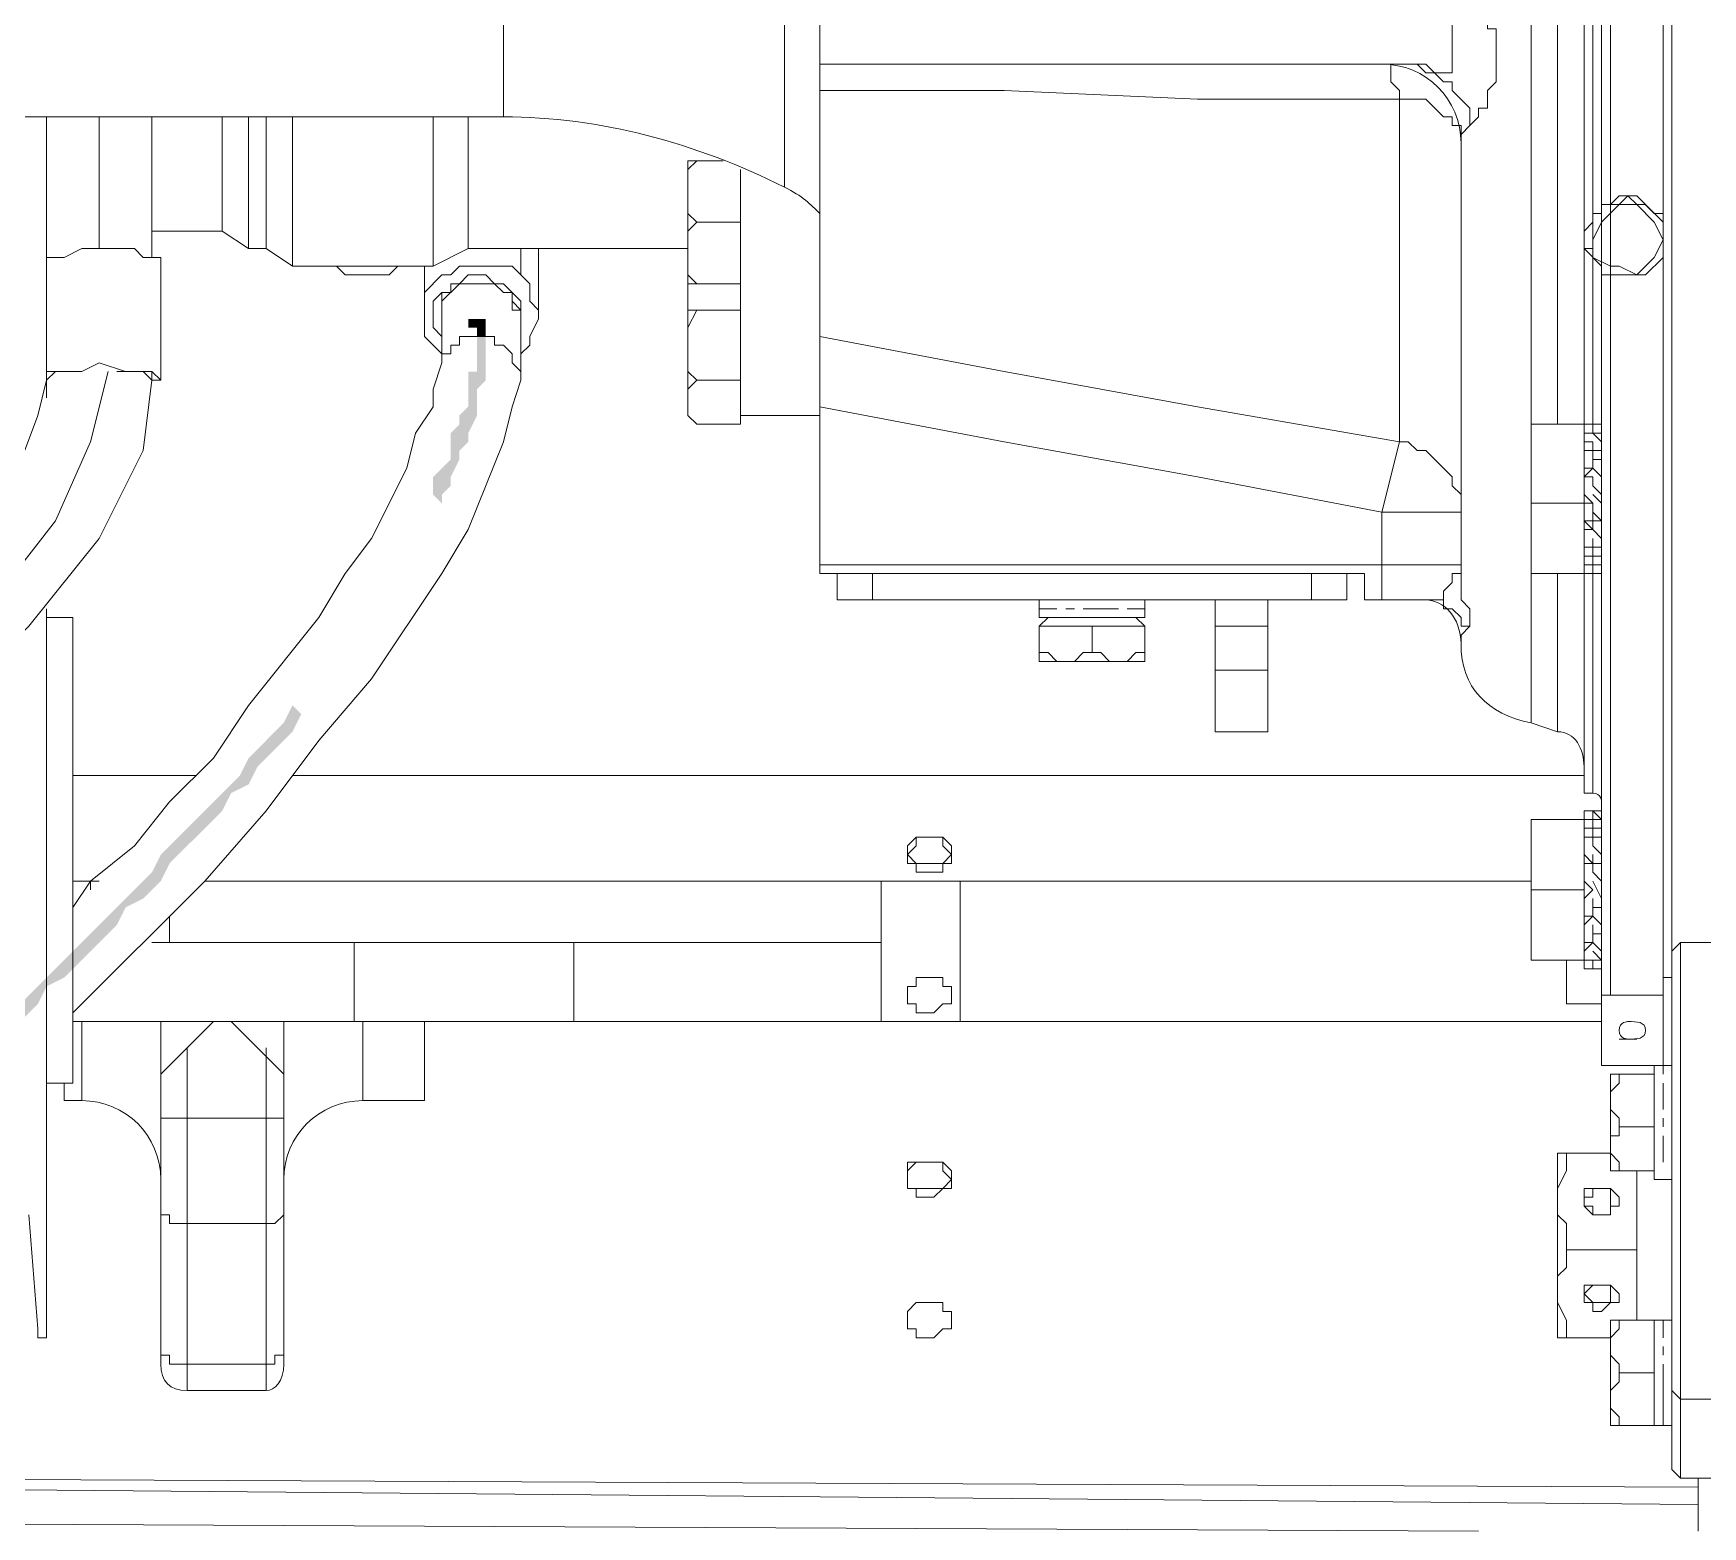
# Model space of a CAD drawing. Header units: millimetres. Extents: x 25083 to 52777, y 24772 to 45779.
# Drawn here: x 46670.8 to 46741.4, y 38540.3 to 38603.4 of the extents above; entities that cross this region are included whole.
import ezdxf

# ---------------------------------------------------------------- set-up
doc = ezdxf.new("R2010")
doc.units = ezdxf.units.MM

# ---------------------------------------------------------------- blocks, each defined once
blk = doc.blocks.new('zw$F4C5')
h = blk.add_hatch(color=7)
h.dxf.hatch_style = 2
h.paths.add_polyline_path([(579.691, 122.548), (579.691, 123.291), (578.949, 123.291), (578.949, 122.92), (579.32, 122.92), (579.32, 122.548)])
h = blk.add_hatch(color=7)
h.dxf.hatch_style = 2
h.paths.add_polyline_path([(579.691, 121.063), (579.691, 122.548), (579.32, 122.548), (579.32, 121.806), (579.32, 121.063), (578.949, 121.063)])
h = blk.add_hatch(color=7)
edge = h.paths.add_edge_path(flags=0)
edge.add_spline(control_points=[(528.072, 89.498), (528.072, 89.498), (528.444, 89.126), (528.444, 89.126), (528.444, 89.126), (528.444, 88.755), (528.444, 88.755), (528.444, 88.755), (528.815, 88.383), (528.815, 88.383), (528.815, 88.383), (528.815, 88.012), (528.815, 88.012), (528.815, 88.012), (529.558, 87.269), (529.558, 87.269), (529.558, 87.269), (529.929, 87.269), (529.929, 87.269), (529.929, 87.269), (529.929, 86.898), (529.929, 86.898), (529.929, 86.898), (530.301, 86.527), (530.301, 86.527), (530.301, 86.527), (530.672, 86.527), (530.672, 86.527), (530.672, 86.527), (531.415, 85.784), (531.415, 85.784), (531.415, 85.784), (531.786, 85.784), (531.786, 85.784), (531.786, 85.784), (532.157, 85.413), (532.157, 85.413), (532.157, 85.413), (532.529, 85.413), (532.529, 85.413), (532.529, 85.413), (532.9, 85.041), (532.9, 85.041), (532.9, 85.041), (534.014, 85.041), (534.014, 85.041), (534.014, 85.041), (534.386, 84.67), (534.386, 84.67), (534.386, 84.67), (536.242, 84.67), (536.242, 84.67), (536.242, 84.67), (536.614, 84.67), (536.614, 84.67), (536.614, 84.67), (536.985, 84.67), (536.985, 84.67), (536.985, 84.67), (536.985, 85.041), (536.985, 85.041), (536.985, 85.041), (535.128, 85.041), (535.128, 85.041), (535.128, 85.041), (534.757, 85.413), (534.757, 85.413), (534.757, 85.413), (533.643, 85.413), (533.643, 85.413), (533.643, 85.413), (533.272, 85.784), (533.272, 85.784), (533.272, 85.784), (532.529, 85.784), (532.529, 85.784), (532.529, 85.784), (532.157, 86.155), (532.157, 86.155), (532.157, 86.155), (531.786, 86.155), (531.786, 86.155), (531.786, 86.155), (531.043, 86.898), (531.043, 86.898), (531.043, 86.898), (530.672, 86.898), (530.672, 86.898), (530.672, 86.898), (529.929, 87.641), (529.929, 87.641), (529.929, 87.641), (529.929, 87.641), (529.929, 87.641), (529.929, 87.641), (529.558, 88.012), (529.558, 88.012), (529.558, 88.012), (529.558, 88.383), (529.558, 88.383), (529.558, 88.383), (528.815, 89.126), (528.815, 89.126), (528.815, 89.126), (528.815, 89.498), (528.815, 89.498), (528.815, 89.498), (528.444, 89.869), (528.444, 89.869), (528.444, 89.869), (528.072, 89.498), (528.072, 89.498), (528.072, 89.498), (528.072, 89.498), (528.072, 89.498)], knot_values=[0, 0, 0, 0, 1, 1, 1, 2, 2, 2, 3, 3, 3, 4, 4, 4, 5, 5, 5, 6, 6, 6, 7, 7, 7, 8, 8, 8, 9, 9, 9, 10, 10, 10, 11, 11, 11, 12, 12, 12, 13, 13, 13, 14, 14, 14, 15, 15, 15, 16, 16, 16, 17, 17, 17, 18, 18, 18, 19, 19, 19, 20, 20, 20, 21, 21, 21, 22, 22, 22, 23, 23, 23, 24, 24, 24, 25, 25, 25, 26, 26, 26, 27, 27, 27, 28, 28, 28, 29, 29, 29, 30, 30, 30, 31, 31, 31, 32, 32, 32, 33, 33, 33, 34, 34, 34, 35, 35, 35, 36, 36, 36, 37, 37, 37, 38, 38, 38, 38], degree=3, periodic=0)
edge = h.paths.add_edge_path(flags=0)
edge.add_spline(control_points=[(547.755, 86.155), (547.755, 86.155), (548.126, 86.527), (548.126, 86.527), (548.126, 86.527), (549.24, 86.898), (549.24, 86.898), (549.24, 86.898), (552.954, 88.755), (552.954, 88.755), (552.954, 88.755), (554.068, 89.126), (554.068, 89.126), (554.068, 89.126), (554.81, 89.869), (554.81, 89.869), (554.81, 89.869), (556.296, 90.612), (556.296, 90.612), (556.296, 90.612), (557.038, 91.354), (557.038, 91.354), (557.038, 91.354), (557.781, 91.726), (557.781, 91.726), (557.781, 91.726), (559.267, 93.211), (559.267, 93.211), (559.267, 93.211), (560.009, 93.582), (560.009, 93.582), (560.009, 93.582), (560.752, 94.325), (560.752, 94.325), (560.752, 94.325), (561.123, 95.068), (561.123, 95.068), (561.123, 95.068), (561.866, 95.439), (561.866, 95.439), (561.866, 95.439), (564.094, 97.667), (564.094, 97.667), (564.094, 97.667), (564.466, 98.41), (564.466, 98.41), (564.466, 98.41), (565.208, 98.781), (565.208, 98.781), (565.208, 98.781), (565.951, 99.524), (565.951, 99.524), (565.951, 99.524), (566.322, 100.267), (566.322, 100.267), (566.322, 100.267), (568.551, 102.495), (568.551, 102.495), (568.551, 102.495), (568.922, 103.238), (568.922, 103.238), (568.922, 103.238), (569.665, 103.609), (569.665, 103.609), (569.665, 103.609), (570.036, 104.352), (570.036, 104.352), (570.036, 104.352), (571.521, 105.837), (571.521, 105.837), (571.521, 105.837), (571.893, 106.58), (571.893, 106.58), (571.893, 106.58), (571.521, 106.951), (571.521, 106.951), (571.521, 106.951), (571.15, 106.209), (571.15, 106.209), (571.15, 106.209), (569.665, 104.723), (569.665, 104.723), (569.665, 104.723), (569.293, 103.981), (569.293, 103.981), (569.293, 103.981), (565.951, 100.638), (565.951, 100.638), (565.951, 100.638), (565.58, 99.896), (565.58, 99.896), (565.58, 99.896), (559.638, 93.954), (559.638, 93.954), (559.638, 93.954), (558.895, 93.582), (558.895, 93.582), (558.895, 93.582), (557.41, 92.097), (557.41, 92.097), (557.41, 92.097), (556.667, 91.726), (556.667, 91.726), (556.667, 91.726), (555.924, 90.983), (555.924, 90.983), (555.924, 90.983), (554.439, 90.24), (554.439, 90.24), (554.439, 90.24), (553.696, 89.498), (553.696, 89.498), (553.696, 89.498), (550.725, 88.012), (550.725, 88.012), (550.725, 88.012), (549.611, 87.641), (549.611, 87.641), (549.611, 87.641), (548.126, 86.898), (548.126, 86.898), (548.126, 86.898), (547.383, 86.898), (547.383, 86.898), (547.383, 86.898), (547.755, 86.155), (547.755, 86.155), (547.755, 86.155), (547.755, 86.155), (547.755, 86.155)], knot_values=[0, 0, 0, 0, 1, 1, 1, 2, 2, 2, 3, 3, 3, 4, 4, 4, 5, 5, 5, 6, 6, 6, 7, 7, 7, 8, 8, 8, 9, 9, 9, 10, 10, 10, 11, 11, 11, 12, 12, 12, 13, 13, 13, 14, 14, 14, 15, 15, 15, 16, 16, 16, 17, 17, 17, 18, 18, 18, 19, 19, 19, 20, 20, 20, 21, 21, 21, 22, 22, 22, 23, 23, 23, 24, 24, 24, 25, 25, 25, 26, 26, 26, 27, 27, 27, 28, 28, 28, 29, 29, 29, 30, 30, 30, 31, 31, 31, 32, 32, 32, 33, 33, 33, 34, 34, 34, 35, 35, 35, 36, 36, 36, 37, 37, 37, 38, 38, 38, 39, 39, 39, 40, 40, 40, 41, 41, 41, 42, 42, 42, 43, 43, 43, 43], degree=3, periodic=0)
edge = h.paths.add_edge_path(flags=0)
edge.add_spline(control_points=[(577.835, 115.493), (577.835, 115.493), (577.835, 115.864), (577.835, 115.864), (577.835, 115.864), (578.206, 116.235), (578.206, 116.235), (578.206, 116.235), (578.206, 116.607), (578.206, 116.607), (578.206, 116.607), (578.577, 117.349), (578.577, 117.349), (578.577, 117.349), (578.577, 117.721), (578.577, 117.721), (578.577, 117.721), (578.949, 118.092), (578.949, 118.092), (578.949, 118.092), (578.949, 118.464), (578.949, 118.464), (578.949, 118.464), (579.32, 119.206), (579.32, 119.206), (579.32, 119.206), (579.32, 120.32), (579.32, 120.32), (579.32, 120.32), (579.691, 120.692), (579.691, 120.692), (579.691, 120.692), (579.691, 121.063), (579.691, 121.063), (579.691, 121.063), (578.949, 121.063), (578.949, 121.063), (578.949, 121.063), (578.949, 119.578), (578.949, 119.578), (578.949, 119.578), (578.577, 119.206), (578.577, 119.206), (578.577, 119.206), (578.577, 118.835), (578.577, 118.835), (578.577, 118.835), (578.206, 118.464), (578.206, 118.464), (578.206, 118.464), (578.206, 117.349), (578.206, 117.349), (578.206, 117.349), (577.463, 116.607), (577.463, 116.607), (577.463, 116.607), (577.463, 115.864), (577.463, 115.864), (577.463, 115.864), (577.835, 115.493), (577.835, 115.493), (577.835, 115.493), (577.835, 115.493), (577.835, 115.493)], knot_values=[0, 0, 0, 0, 1, 1, 1, 2, 2, 2, 3, 3, 3, 4, 4, 4, 5, 5, 5, 6, 6, 6, 7, 7, 7, 8, 8, 8, 9, 9, 9, 10, 10, 10, 11, 11, 11, 12, 12, 12, 13, 13, 13, 14, 14, 14, 15, 15, 15, 16, 16, 16, 17, 17, 17, 18, 18, 18, 19, 19, 19, 20, 20, 20, 21, 21, 21, 21], degree=3, periodic=0)
at = {"color": 7, "lineweight": 5}
for points in [[(626.854, 228.014), (626.854, 94.697)], [(627.225, 228.386), (627.225, 94.697)], [(629.454, 94.697), (629.454, 228.386)], [(629.454, 228.014), (629.454, 95.439)], [(629.825, 228.386), (629.825, 96.553)], [(626.111, 103.238), (626.111, 224.301)], [(623.883, 215.388), (623.883, 106.209)], [(620.541, 133.689), (620.541, 160.056)], [(620.541, 133.689), (620.541, 157.828)], [(580.434, 131.832), (580.434, 151.143)], [(592.318, 128.862), (592.318, 150.772)], [(593.803, 112.522), (593.803, 150.029)], [(624.997, 118.835), (624.997, 141.116)], [(626.483, 118.835), (626.483, 141.116)], [(622.026, 136.289), (622.026, 135.546), (622.398, 135.546), (622.398, 133.318), (622.026, 132.947), (622.026, 132.204), (621.655, 132.204), (621.655, 131.832), (621.284, 131.461)], [(618.313, 134.061), (593.803, 134.061)], [(618.313, 132.575), (618.313, 132.947), (617.941, 133.318), (617.941, 134.061), (617.57, 134.061)], [(618.313, 134.061), (619.055, 134.061)], [(619.055, 134.061), (619.427, 134.061), (619.798, 133.689), (620.541, 133.689)], [(619.055, 134.061), (619.427, 133.689), (619.798, 133.689), (620.17, 133.318), (620.541, 133.318), (620.541, 132.947), (621.284, 132.204), (621.284, 131.461)], [(593.803, 132.947), (601.602, 132.947), (609.771, 132.575), (618.313, 132.575)], [(620.912, 130.718), (620.912, 131.461), (620.541, 131.461), (620.541, 131.832), (620.17, 131.832), (619.427, 132.575), (618.313, 132.575)], [(618.313, 118.092), (618.313, 132.575)], [(528.444, 131.832), (580.434, 131.832)], [(561.123, 131.832), (561.123, 125.891)], [(561.123, 124.405), (561.123, 131.832)], [(563.352, 131.832), (563.352, 126.262)], [(565.58, 125.891), (565.58, 131.832)], [(568.551, 127.005), (568.551, 131.832)], [(569.665, 131.832), (569.665, 126.262)], [(570.407, 126.262), (570.407, 131.832)], [(571.521, 131.832), (571.521, 125.519)], [(577.463, 125.519), (577.463, 131.832)], [(578.949, 131.832), (578.949, 126.262)], [(620.912, 130.718), (620.912, 131.09), (621.284, 131.461)], [(620.912, 130.718), (620.912, 112.893)], [(588.604, 129.976), (588.233, 129.976)], [(588.233, 129.976), (588.233, 119.206)], [(588.233, 128.862), (588.233, 129.604), (588.604, 129.976)], [(588.604, 129.976), (589.718, 129.976)], [(590.461, 119.206), (590.461, 129.604)], [(588.604, 127.376), (588.233, 127.747), (588.233, 128.862)], [(629.454, 126.633), (629.454, 127.376), (628.711, 128.119), (628.339, 128.119), (627.968, 128.49), (627.597, 128.119), (626.854, 128.119), (626.854, 127.747), (626.483, 127.747), (626.483, 127.376), (626.111, 127.005), (626.111, 126.633)], [(629.454, 126.633), (629.454, 127.747), (629.082, 127.747), (628.339, 128.49), (627.597, 128.49), (627.225, 128.119), (626.854, 128.119), (626.854, 127.747), (626.483, 127.747), (626.483, 127.376), (626.111, 127.005), (626.111, 126.633)], [(626.483, 126.633), (626.854, 127.376), (627.597, 128.119), (628.339, 128.119), (629.082, 127.376), (629.454, 126.633)], [(588.233, 125.891), (588.233, 127.005), (588.604, 127.376)], [(588.604, 127.376), (590.461, 127.376)], [(565.58, 127.005), (568.551, 127.005)], [(568.551, 127.005), (569.665, 126.262)], [(626.111, 126.633), (626.111, 126.262), (626.854, 125.519), (626.854, 125.148), (628.711, 125.148), (629.454, 125.891), (629.454, 126.633)], [(626.111, 126.633), (626.111, 126.262), (626.483, 126.262), (626.483, 125.891), (626.854, 125.519), (626.854, 125.148), (628.711, 125.148), (629.454, 125.891), (629.454, 126.633)], [(629.454, 126.633), (629.082, 125.891), (628.339, 125.148), (627.597, 125.519), (627.225, 125.519), (626.483, 125.891), (626.483, 126.633)], [(561.866, 125.891), (561.123, 125.891)], [(562.609, 126.262), (561.866, 125.891)], [(563.352, 126.262), (562.609, 126.262)], [(564.094, 126.262), (563.352, 126.262)], [(564.837, 126.262), (564.094, 126.262)], [(565.208, 125.891), (564.837, 126.262)], [(565.951, 125.891), (565.208, 125.891)], [(565.951, 120.692), (565.951, 125.891)], [(569.665, 126.262), (570.407, 126.262)], [(570.407, 126.262), (571.521, 125.519)], [(578.949, 126.262), (577.463, 125.519)], [(578.949, 126.262), (588.233, 126.262)], [(581.177, 126.262), (581.177, 125.148)], [(581.92, 126.262), (581.92, 123.291)], [(588.604, 124.777), (588.233, 125.148), (588.233, 125.891)], [(571.521, 125.519), (577.463, 125.519)], [(572.264, 125.519), (573.378, 125.519), (573.75, 125.148), (574.492, 125.148)], [(574.492, 125.148), (575.606, 125.148), (575.978, 125.519), (576.721, 125.519)], [(581.177, 125.148), (580.805, 125.519), (578.577, 125.519), (578.206, 125.148), (577.835, 125.148), (577.092, 124.405), (577.092, 123.291)], [(577.092, 125.519), (577.092, 123.291)], [(577.463, 123.291), (577.463, 124.034), (577.835, 124.405), (578.206, 124.405), (578.206, 124.777), (578.577, 124.777), (578.949, 125.148), (579.691, 125.148), (580.063, 124.777), (580.434, 124.777), (581.177, 124.034), (581.177, 123.291)], [(581.92, 123.291), (581.92, 123.663), (581.548, 124.034), (581.548, 124.777), (581.177, 125.148)], [(561.123, 120.692), (561.123, 124.405)], [(577.835, 123.663), (577.835, 124.405), (578.206, 124.405), (578.577, 124.777), (580.063, 124.777), (580.434, 124.405), (580.805, 124.405), (580.805, 123.663), (581.177, 123.663)], [(581.177, 123.663), (580.805, 124.034), (580.805, 124.405), (580.434, 124.405), (580.063, 124.777), (578.577, 124.777), (577.835, 124.034), (577.835, 123.663)], [(588.233, 124.777), (588.604, 124.777)], [(588.604, 124.777), (588.233, 124.777)], [(588.233, 124.405), (588.233, 124.777)], [(588.604, 123.663), (588.233, 123.663), (588.233, 124.405)], [(588.604, 124.777), (590.461, 124.777)], [(588.604, 124.777), (590.461, 124.777)], [(577.835, 123.291), (577.835, 123.663)], [(577.835, 123.291), (577.835, 123.663)], [(581.177, 123.663), (581.177, 123.291)], [(581.177, 123.663), (581.177, 123.291)], [(588.233, 122.177), (588.233, 122.92), (588.604, 123.663)], [(588.604, 123.663), (590.461, 123.663)], [(577.092, 123.291), (577.092, 122.548), (577.835, 121.806)], [(577.835, 122.548), (577.463, 122.92), (577.463, 123.291)], [(577.835, 123.291), (577.835, 121.434)], [(581.177, 120.692), (581.177, 123.291)], [(581.177, 123.291), (581.177, 122.548)], [(581.177, 121.806), (581.548, 122.177), (581.548, 122.548), (581.92, 123.291)], [(577.835, 121.434), (577.835, 121.806), (578.206, 121.806), (578.206, 122.177), (578.577, 122.177), (578.577, 122.548), (580.063, 122.548), (580.063, 122.177), (580.434, 122.177), (580.805, 121.806), (580.805, 121.434), (581.177, 121.063)], [(588.604, 120.692), (588.233, 121.063), (588.233, 122.177)], [(618.313, 118.092), (609.771, 119.578), (601.602, 121.063), (593.803, 122.548)], [(561.866, 121.063), (562.609, 121.063), (563.352, 121.434)], [(577.835, 121.434), (577.463, 120.32), (577.463, 119.578), (576.721, 118.464), (576.349, 116.978), (574.864, 114.007), (573.75, 112.522), (572.636, 110.665), (569.665, 106.951), (568.179, 104.723), (566.322, 102.866), (564.837, 101.01), (562.98, 99.524), (562.238, 98.41)], [(563.352, 121.434), (564.466, 121.063), (565.208, 121.063)], [(581.177, 121.434), (581.177, 121.806)], [(563.723, 121.063), (562.98, 118.092), (561.495, 114.75), (558.895, 111.408), (555.553, 108.437), (551.468, 105.837), (545.898, 103.238), (539.585, 101.381), (532.9, 99.524), (528.444, 98.41)], [(528.444, 96.182), (541.813, 99.524), (550.725, 102.866), (556.296, 106.209), (560.381, 110.294), (563.352, 114.007), (565.208, 117.721), (565.58, 120.692)], [(561.123, 120.692), (560.752, 119.206)], [(561.123, 121.063), (561.866, 121.063)], [(561.123, 120.692), (561.123, 121.063)], [(561.495, 121.063), (561.123, 120.692)], [(561.123, 119.949), (561.123, 120.692)], [(561.866, 121.063), (561.495, 121.063)], [(562.238, 93.954), (567.808, 99.524), (570.407, 102.495), (572.636, 105.466), (574.864, 108.065), (577.835, 112.522), (578.949, 114.379), (580.434, 118.092), (580.805, 119.578), (581.177, 120.692)], [(564.094, 121.063), (564.466, 121.063)], [(564.466, 121.063), (565.208, 121.063)], [(565.208, 121.063), (565.58, 121.063)], [(565.58, 121.063), (565.208, 121.063)], [(565.208, 121.063), (565.58, 120.692)], [(565.58, 121.063), (565.951, 120.692)], [(565.58, 120.692), (565.58, 121.063)], [(565.58, 120.692), (565.58, 121.063)], [(565.951, 120.692), (565.58, 120.692)], [(581.177, 121.063), (581.177, 120.692)], [(588.233, 119.578), (588.233, 120.32), (588.604, 120.692)], [(588.604, 120.692), (590.461, 120.692)], [(588.233, 119.206), (588.233, 119.578)], [(593.803, 119.578), (601.602, 118.092), (609.771, 116.607), (617.57, 115.121)], [(560.752, 119.206), (559.638, 116.235), (557.038, 112.893), (553.696, 109.551), (548.497, 106.951), (540.699, 103.981), (532.157, 101.381), (528.444, 100.638)], [(588.233, 119.206), (588.604, 118.835)], [(588.604, 118.835), (588.233, 119.206)], [(588.604, 118.835), (590.461, 118.835)], [(593.803, 119.206), (590.461, 119.206)], [(590.461, 118.835), (590.461, 119.206)], [(623.883, 118.835), (626.111, 118.835)], [(623.883, 118.835), (623.883, 112.522)], [(623.883, 117.349), (623.883, 118.835)], [(626.483, 118.835), (626.111, 118.835)], [(626.111, 118.464), (626.111, 118.835)], [(626.111, 118.835), (626.483, 118.835)], [(626.111, 112.522), (626.111, 118.835)], [(626.483, 118.835), (626.483, 118.464), (626.111, 118.464)], [(626.483, 118.835), (626.854, 118.835)], [(626.483, 118.835), (626.854, 118.835)], [(626.483, 118.835), (626.854, 118.835)], [(626.483, 118.835), (626.854, 118.835)], [(626.483, 118.835), (626.483, 118.464)], [(626.483, 118.835), (626.483, 118.464)], [(626.854, 118.835), (626.854, 118.464)], [(617.57, 115.121), (618.313, 118.092)], [(618.313, 118.092), (618.684, 118.092), (619.055, 117.721), (619.427, 117.721), (620.541, 116.607), (620.541, 116.235), (620.912, 115.864), (620.912, 115.121)], [(626.111, 118.092), (626.483, 118.092)], [(626.483, 118.092), (626.483, 117.721), (626.111, 117.721)], [(626.483, 118.464), (626.854, 118.464)], [(626.483, 118.464), (626.854, 118.464)], [(626.483, 118.464), (626.854, 118.092)], [(626.483, 118.464), (626.854, 118.092)], [(626.483, 118.092), (626.483, 117.721)], [(626.483, 118.092), (626.483, 117.721)], [(626.854, 118.092), (626.854, 117.721)], [(623.883, 115.493), (623.883, 117.349)], [(626.483, 117.721), (626.854, 117.721)], [(626.483, 117.721), (626.854, 117.721)], [(626.483, 117.721), (626.483, 117.349), (626.854, 117.349)], [(626.483, 117.721), (626.483, 117.349)], [(626.483, 117.349), (626.854, 117.349)], [(626.483, 117.349), (626.483, 116.978), (626.854, 116.607)], [(626.483, 117.349), (626.483, 116.978)], [(626.483, 117.349), (626.483, 116.978)], [(626.111, 116.978), (626.483, 116.978)], [(626.483, 116.978), (626.111, 116.607)], [(626.111, 116.607), (626.483, 116.607)], [(626.483, 116.978), (626.854, 116.607)], [(626.483, 116.607), (626.483, 116.235), (626.854, 115.864)], [(626.483, 116.607), (626.483, 116.235)], [(626.854, 116.978), (626.854, 116.607)], [(626.111, 115.864), (626.483, 115.493)], [(626.483, 116.235), (626.854, 115.864)], [(626.483, 115.864), (626.854, 115.493)], [(626.483, 115.864), (626.854, 115.493)], [(626.854, 115.864), (626.854, 115.493)], [(620.912, 115.121), (617.57, 115.121)], [(617.57, 111.408), (617.57, 115.121)], [(623.883, 115.493), (626.111, 115.493)], [(623.883, 114.007), (623.883, 115.493)], [(626.483, 115.493), (626.111, 115.493)], [(626.483, 115.493), (626.483, 114.75)], [(626.483, 115.493), (626.483, 115.121)], [(626.483, 115.121), (626.854, 114.75)], [(626.111, 114.75), (626.483, 114.379)], [(626.483, 114.75), (626.111, 114.75)], [(626.483, 114.379), (626.111, 114.379)], [(626.483, 114.75), (626.483, 114.379)], [(626.483, 114.75), (626.483, 114.379)], [(626.483, 114.75), (626.854, 114.75)], [(626.483, 114.379), (626.854, 114.007)], [(626.483, 114.379), (626.854, 114.007)], [(626.854, 114.75), (626.854, 114.379)], [(626.854, 114.007), (626.854, 114.379)], [(623.883, 112.522), (623.883, 114.007)], [(626.111, 113.636), (626.483, 113.636), (626.483, 113.264)], [(626.483, 114.007), (626.483, 113.636)], [(626.483, 114.007), (626.483, 113.636)], [(626.483, 113.636), (626.483, 113.264)], [(626.483, 113.636), (626.483, 113.264)], [(626.483, 113.636), (626.854, 113.636)], [(626.483, 113.636), (626.854, 113.636)], [(626.854, 113.636), (626.854, 113.264)], [(626.483, 113.264), (626.111, 113.264)], [(626.483, 113.264), (626.483, 112.893)], [(626.483, 113.264), (626.483, 112.893)], [(626.483, 113.264), (626.854, 113.264)], [(626.483, 113.264), (626.854, 113.264)], [(593.803, 112.893), (620.912, 112.893)], [(616.827, 112.522), (593.803, 112.522)], [(594.546, 112.522), (594.546, 111.408)], [(596.031, 112.522), (596.031, 111.408)], [(614.599, 112.522), (614.599, 111.408)], [(616.085, 112.522), (616.085, 111.408)], [(620.912, 112.893), (620.912, 112.522), (620.541, 112.522), (620.541, 112.15), (620.17, 111.779), (620.17, 111.408), (619.427, 111.408)], [(620.912, 111.408), (620.912, 112.893)], [(623.883, 112.522), (626.111, 112.522)], [(624.997, 105.837), (624.997, 112.522)], [(626.111, 112.893), (626.483, 112.893), (626.483, 112.522)], [(626.111, 112.893), (626.111, 112.522)], [(626.111, 112.522), (626.483, 112.522)], [(626.483, 112.522), (626.111, 112.522)], [(626.483, 112.893), (626.483, 112.522)], [(626.483, 112.893), (626.483, 112.522)], [(626.483, 112.893), (626.854, 112.893)], [(626.483, 112.893), (626.854, 112.893)], [(626.854, 112.522), (626.483, 112.522)], [(626.483, 112.522), (626.854, 112.522)], [(626.483, 112.522), (626.854, 112.522)], [(626.483, 112.522), (626.854, 112.522)], [(626.483, 112.522), (626.854, 112.522)], [(626.483, 103.238), (626.483, 112.522)], [(626.854, 112.893), (626.854, 112.522)], [(616.827, 112.15), (616.827, 111.408)], [(561.123, 109.922), (561.123, 111.036)], [(594.546, 111.408), (616.085, 111.408)], [(603.087, 111.036), (603.087, 111.408)], [(603.458, 111.408), (603.087, 111.408)], [(603.087, 110.665), (603.087, 111.036)], [(603.458, 111.036), (603.087, 111.036)], [(603.458, 111.036), (603.087, 111.036)], [(603.83, 111.408), (603.458, 111.408)], [(603.83, 111.036), (603.458, 111.036)], [(603.83, 111.036), (603.458, 111.036)], [(603.458, 111.036), (603.83, 111.036)], [(604.572, 111.408), (604.201, 111.408)], [(604.572, 111.036), (604.201, 111.036)], [(604.572, 111.036), (604.201, 111.036)], [(604.201, 111.036), (604.572, 111.036)], [(605.315, 111.408), (604.944, 111.408)], [(605.687, 111.036), (604.944, 111.036)], [(605.687, 111.036), (604.944, 111.036)], [(606.058, 111.036), (605.687, 111.036)], [(606.429, 111.036), (605.687, 111.036)], [(606.429, 111.036), (605.687, 111.036)], [(606.429, 111.408), (606.058, 111.408)], [(606.429, 111.036), (606.058, 111.036)], [(607.172, 111.408), (606.801, 111.408)], [(607.172, 111.036), (606.801, 111.036)], [(607.172, 111.036), (606.801, 111.036)], [(607.172, 111.036), (606.801, 111.036)], [(607.543, 111.408), (607.172, 111.408)], [(607.543, 111.036), (607.172, 111.036)], [(607.543, 111.036), (607.172, 111.036)], [(607.543, 111.036), (607.172, 111.036)], [(607.543, 111.036), (607.543, 111.408)], [(607.543, 110.665), (607.543, 111.036)], [(610.514, 105.837), (610.514, 111.408)], [(612.742, 105.837), (612.742, 111.408)], [(616.827, 111.408), (619.427, 111.408)], [(619.427, 111.408), (620.17, 111.408), (620.17, 111.036), (620.541, 111.036), (620.912, 110.665), (620.912, 110.294), (621.284, 110.294)], [(621.284, 110.294), (621.284, 111.036), (620.912, 111.408)], [(562.238, 110.665), (561.123, 110.665)], [(562.238, 110.665), (561.123, 110.665)], [(562.238, 90.983), (562.238, 110.665)], [(603.087, 110.665), (607.543, 110.665)], [(603.458, 110.665), (603.087, 110.665)], [(603.458, 110.665), (603.087, 110.294)], [(603.087, 110.294), (607.543, 110.294)], [(603.087, 108.808), (603.087, 110.294)], [(603.83, 110.665), (603.458, 110.665)], [(604.572, 110.665), (604.201, 110.665)], [(605.315, 110.665), (604.944, 110.665)], [(605.315, 109.18), (605.315, 110.294)], [(606.429, 110.665), (606.058, 110.665)], [(607.172, 110.665), (606.801, 110.665)], [(607.172, 110.665), (607.543, 110.294)], [(607.543, 110.665), (607.172, 110.665)], [(607.543, 108.808), (607.543, 110.294)], [(610.514, 110.294), (612.742, 110.294)], [(620.912, 109.551), (620.912, 109.922), (621.284, 110.294)], [(561.123, 100.638), (561.123, 109.922)], [(604.201, 108.808), (603.83, 108.808), (603.458, 109.18), (603.087, 109.18)], [(603.087, 108.808), (607.543, 108.808)], [(605.315, 109.18), (604.944, 109.18), (604.572, 108.808), (604.201, 108.808)], [(606.429, 108.808), (606.058, 108.808), (605.687, 109.18), (605.315, 109.18)], [(607.543, 109.18), (607.172, 109.18), (606.801, 108.808), (606.429, 108.808)], [(610.514, 108.437), (612.742, 108.437)], [(623.883, 106.209), (624.997, 105.837)], [(610.514, 105.837), (612.742, 105.837)], [(610.514, 105.837), (612.742, 105.837)], [(562.238, 103.981), (567.437, 103.981)], [(571.521, 103.981), (626.111, 103.981)], [(626.483, 103.238), (626.111, 103.238)], [(626.483, 102.495), (626.111, 102.495)], [(626.111, 95.811), (626.111, 102.495)], [(626.483, 102.495), (626.854, 102.495)], [(626.483, 102.495), (626.854, 102.495)], [(626.483, 102.495), (626.854, 102.495)], [(626.483, 102.495), (626.854, 102.124)], [(626.483, 102.495), (626.483, 102.124)], [(626.483, 102.495), (626.483, 102.124)], [(626.483, 102.495), (626.483, 102.124)], [(623.883, 102.124), (626.111, 102.124)], [(623.883, 102.124), (623.883, 96.182)], [(623.883, 100.638), (623.883, 102.124)], [(626.111, 101.752), (626.111, 102.124)], [(626.111, 102.124), (626.483, 102.124)], [(626.111, 96.182), (626.111, 102.124)], [(626.483, 102.124), (626.111, 102.124)], [(626.111, 101.752), (626.483, 101.752), (626.483, 101.381)], [(626.483, 102.124), (626.854, 102.124)], [(626.483, 102.124), (626.854, 102.124)], [(626.483, 102.124), (626.483, 101.752)], [(626.483, 102.124), (626.483, 101.752)], [(626.483, 101.752), (626.854, 101.752)], [(626.483, 101.752), (626.854, 101.752)], [(626.483, 101.752), (626.483, 101.381)], [(626.483, 101.752), (626.483, 101.381)], [(626.854, 101.752), (626.854, 101.381)], [(598.631, 101.381), (597.888, 101.381), (597.517, 101.01), (597.517, 100.267), (597.888, 100.267), (597.888, 99.896), (598.631, 99.896)], [(598.631, 100.267), (597.888, 100.267), (597.517, 100.638), (597.888, 101.01), (597.888, 101.381), (598.631, 101.381)], [(598.631, 99.896), (599.002, 99.896), (599.002, 100.267), (599.373, 100.267), (599.373, 101.01), (599.002, 101.381), (598.631, 101.381)], [(598.631, 101.381), (599.002, 101.381), (599.002, 101.01), (599.373, 100.638), (599.002, 100.267), (598.631, 100.267)], [(626.483, 101.381), (626.111, 101.381)], [(626.483, 101.381), (626.854, 101.381)], [(626.483, 101.381), (626.854, 101.381)], [(626.483, 101.381), (626.483, 101.01), (626.854, 100.638)], [(626.483, 101.381), (626.483, 101.01)], [(626.483, 101.381), (626.483, 101.01)], [(626.483, 101.01), (626.854, 100.638)], [(561.123, 88.012), (561.123, 100.638)], [(623.883, 99.153), (623.883, 100.638)], [(626.111, 100.638), (626.483, 100.267)], [(626.111, 100.267), (626.483, 100.267)], [(626.483, 100.267), (626.111, 100.267)], [(626.483, 100.638), (626.483, 100.267), (626.854, 100.267)], [(626.483, 100.638), (626.483, 100.267)], [(626.483, 100.267), (626.854, 100.267)], [(626.483, 100.267), (626.483, 99.896), (626.854, 99.524)], [(626.483, 100.267), (626.483, 99.896)], [(626.483, 100.267), (626.483, 99.896)], [(626.854, 100.638), (626.854, 100.267)], [(562.238, 99.524), (563.352, 99.524)], [(562.98, 99.153), (562.98, 99.524)], [(567.808, 99.524), (623.883, 99.524)], [(596.403, 93.582), (596.403, 99.524)], [(599.745, 93.582), (599.745, 99.524)], [(626.111, 99.524), (626.483, 99.153)], [(626.483, 99.896), (626.854, 99.524)], [(626.483, 99.524), (626.854, 98.781)], [(626.483, 99.524), (626.854, 98.781)], [(626.854, 99.524), (626.854, 99.153)], [(623.883, 99.153), (626.111, 99.153)], [(623.883, 97.667), (623.883, 99.153)], [(626.483, 99.153), (626.111, 98.781)], [(626.483, 98.781), (626.483, 98.41)], [(626.483, 98.781), (626.483, 98.41)], [(626.854, 99.153), (626.854, 98.781)], [(626.483, 98.41), (626.483, 98.039)], [(626.483, 98.41), (626.483, 98.039)], [(626.483, 98.41), (626.854, 98.41)], [(626.483, 98.41), (626.854, 98.41)], [(566.322, 96.925), (566.322, 98.039)], [(623.883, 96.182), (623.883, 97.667)], [(626.111, 98.039), (626.483, 98.039)], [(626.483, 98.039), (626.111, 97.667)], [(626.483, 98.039), (626.111, 98.039)], [(626.483, 98.039), (626.854, 97.667)], [(626.483, 98.039), (626.854, 97.667)], [(626.483, 97.667), (626.483, 97.296)], [(626.483, 97.667), (626.483, 97.296)], [(626.854, 98.039), (626.854, 97.667)], [(565.58, 96.925), (596.403, 96.925)], [(574.121, 96.925), (574.121, 93.582)], [(583.405, 96.925), (583.405, 93.582)], [(626.111, 96.925), (626.483, 96.925)], [(626.483, 96.925), (626.111, 96.553)], [(626.483, 97.296), (626.483, 96.925)], [(626.483, 97.296), (626.483, 96.925)], [(626.483, 97.296), (626.854, 97.296)], [(626.483, 97.296), (626.854, 97.296)], [(626.483, 96.925), (626.854, 96.553)], [(626.483, 96.925), (626.854, 96.553)], [(626.854, 96.925), (626.854, 96.553)], [(626.854, 96.553), (626.854, 96.925)], [(629.825, 96.553), (630.196, 96.925)], [(634.281, 96.925), (630.196, 96.925)], [(630.196, 96.925), (630.196, 74.272)], [(623.883, 96.182), (626.111, 96.182)], [(625.369, 96.182), (625.369, 94.325)], [(626.111, 96.553), (626.111, 96.182)], [(626.111, 96.182), (626.483, 96.182)], [(626.483, 96.182), (626.111, 96.182)], [(626.483, 96.553), (626.854, 96.182)], [(626.483, 96.553), (626.854, 96.182)], [(626.483, 96.182), (626.483, 95.811)], [(626.483, 96.182), (626.483, 95.811)], [(626.483, 96.182), (626.854, 96.182)], [(626.483, 96.182), (626.854, 96.182)], [(626.854, 96.182), (626.854, 96.553)], [(629.825, 96.553), (629.825, 74.643)], [(598.259, 95.439), (597.888, 95.439), (597.888, 95.068), (597.517, 95.068), (597.517, 94.325), (597.888, 94.325), (597.888, 93.954), (598.259, 93.954)], [(598.259, 93.954), (598.631, 93.954), (599.002, 94.325), (599.373, 94.325), (599.373, 95.068), (599.002, 95.068), (599.002, 95.439), (598.259, 95.439)], [(626.111, 95.811), (626.483, 95.811)], [(626.854, 95.811), (626.483, 95.811)], [(626.483, 95.811), (626.854, 95.811)], [(626.483, 95.811), (626.854, 95.811)], [(629.825, 95.439), (629.454, 95.439)], [(629.454, 95.439), (629.454, 91.354)], [(629.454, 94.697), (626.854, 94.697)], [(626.854, 91.726), (626.854, 94.697)], [(626.854, 94.325), (625.369, 94.325)], [(562.238, 93.582), (626.854, 93.582)], [(562.609, 93.582), (562.609, 90.24)], [(565.951, 79.099), (565.951, 93.582)], [(565.951, 91.354), (568.179, 93.582)], [(568.922, 93.582), (571.15, 91.354)], [(571.15, 93.582), (571.15, 79.099)], [(574.492, 90.24), (574.492, 93.582)], [(577.092, 93.582), (577.092, 90.24)], [(567.065, 77.985), (567.065, 92.468)], [(570.407, 92.468), (570.407, 77.985)], [(627.597, 92.84), (628.339, 92.84)], [(629.454, 91.726), (626.854, 91.726)], [(627.225, 91.354), (629.082, 91.354)], [(627.225, 91.354), (627.225, 87.269)], [(627.225, 90.24), (627.225, 90.612), (627.597, 90.983), (627.597, 91.354)], [(629.082, 91.726), (629.082, 91.354)], [(629.454, 91.726), (629.082, 91.726)], [(629.082, 87.269), (629.082, 91.354)], [(629.082, 86.898), (629.082, 91.354)], [(629.454, 91.354), (629.454, 91.726)], [(629.825, 91.726), (629.454, 91.726)], [(629.454, 91.726), (629.454, 91.354)], [(629.454, 91.726), (629.454, 91.354)], [(629.825, 91.354), (629.825, 91.726)], [(562.238, 90.983), (561.123, 90.983)], [(561.866, 90.983), (561.866, 90.24)], [(629.082, 90.983), (629.082, 90.612)], [(629.454, 90.983), (629.454, 90.612)], [(629.454, 90.983), (629.454, 90.612)], [(629.454, 90.612), (629.454, 89.869)], [(629.454, 90.612), (629.454, 90.24)], [(629.454, 90.612), (629.454, 90.24)], [(629.825, 90.983), (629.825, 90.612)], [(561.866, 90.24), (562.609, 90.24)], [(577.092, 90.24), (574.492, 90.24)], [(627.597, 89.126), (627.597, 89.498), (627.225, 89.869), (627.225, 90.24)], [(629.082, 90.24), (629.082, 89.869)], [(629.454, 90.24), (629.454, 89.869)], [(629.454, 90.24), (629.454, 89.869)], [(629.825, 90.24), (629.825, 89.869)], [(565.951, 89.498), (571.15, 89.498)], [(627.225, 88.383), (627.225, 88.755), (627.597, 88.755), (627.597, 89.126)], [(627.597, 89.126), (629.082, 89.126)], [(629.082, 89.498), (629.082, 89.126)], [(629.454, 89.498), (629.454, 89.126)], [(629.454, 89.498), (629.454, 89.126)], [(629.825, 89.498), (629.825, 89.126)], [(627.597, 87.269), (627.597, 87.641), (627.225, 88.012), (627.225, 88.383)], [(629.082, 88.755), (629.082, 88.383)], [(629.454, 88.755), (629.454, 88.383)], [(629.454, 88.755), (629.454, 88.012)], [(629.454, 88.755), (629.454, 88.383)], [(629.454, 88.383), (629.454, 88.012)], [(629.454, 88.012), (629.454, 88.383)], [(629.825, 88.755), (629.825, 88.383)], [(561.123, 85.413), (561.123, 88.012)], [(598.259, 87.641), (597.517, 87.641), (597.517, 86.527), (597.888, 86.527), (597.888, 86.155), (598.259, 86.155)], [(598.259, 86.527), (597.517, 86.527), (597.517, 87.269), (597.888, 87.641), (598.259, 87.641)], [(598.259, 86.155), (598.631, 86.155), (599.002, 86.527), (599.373, 86.527), (599.373, 87.269), (599.002, 87.641), (598.259, 87.641)], [(598.259, 87.641), (599.002, 87.641), (599.002, 87.269), (599.373, 86.898), (599.002, 86.527), (598.259, 86.527)], [(624.997, 88.012), (627.225, 88.012)], [(624.997, 88.012), (624.997, 80.214)], [(625.369, 88.012), (625.369, 87.269), (624.997, 86.527), (624.997, 86.155)], [(629.454, 88.012), (629.454, 87.641)], [(629.454, 88.012), (629.454, 87.641)], [(627.225, 87.269), (629.082, 87.269)], [(628.339, 87.269), (628.339, 80.956)], [(629.454, 86.898), (629.082, 86.898)], [(629.825, 86.898), (629.454, 86.898)], [(624.997, 86.155), (624.997, 85.413), (625.369, 85.041), (625.369, 83.927)], [(626.854, 86.527), (626.111, 86.527), (626.111, 86.155)], [(626.854, 86.527), (626.483, 86.527), (626.483, 86.155), (626.111, 86.155)], [(626.111, 86.155), (626.111, 85.784), (626.483, 85.413)], [(626.111, 86.155), (626.111, 85.784), (626.483, 85.784), (626.483, 85.413), (626.854, 85.413)], [(627.597, 86.155), (627.225, 86.527), (626.854, 86.527)], [(627.225, 86.155), (627.225, 86.527), (626.854, 86.527)], [(626.854, 85.413), (627.225, 85.413), (627.225, 85.784), (627.597, 85.784), (627.597, 86.155)], [(626.854, 85.413), (627.225, 85.413), (627.225, 86.155)], [(560.381, 85.413), (560.752, 80.585)], [(561.123, 83.556), (561.123, 85.413)], [(565.951, 85.784), (565.951, 85.413), (566.322, 85.413), (566.322, 85.041), (567.065, 85.041)], [(571.15, 85.784), (571.15, 85.413), (570.779, 85.041), (570.407, 85.041)], [(626.483, 85.413), (626.854, 85.413)], [(570.407, 85.041), (567.065, 85.041)], [(561.123, 80.585), (561.123, 83.556)], [(625.369, 83.927), (625.369, 83.184), (624.997, 82.813), (624.997, 82.07)], [(625.369, 83.927), (628.339, 83.927)], [(624.997, 82.07), (624.997, 81.699), (625.369, 80.956), (625.369, 80.214)], [(626.854, 82.442), (626.111, 82.442), (626.111, 82.07)], [(626.854, 82.442), (626.483, 82.442), (626.111, 82.07)], [(626.111, 82.07), (626.111, 81.699), (626.483, 81.699), (626.483, 81.328), (626.854, 81.328)], [(626.111, 82.07), (626.483, 81.699), (626.854, 81.699)], [(627.597, 82.07), (627.225, 82.442), (626.854, 82.442)], [(627.225, 82.07), (627.225, 82.442), (626.854, 82.442)], [(626.854, 81.328), (627.225, 81.699), (627.597, 81.699), (627.597, 82.07)], [(626.854, 81.699), (627.225, 81.699), (627.225, 82.07)], [(598.259, 81.699), (597.888, 81.699), (597.517, 81.328), (597.517, 80.585), (597.888, 80.585), (597.888, 80.214), (598.259, 80.214)], [(598.259, 80.214), (598.631, 80.214), (599.002, 80.585), (599.373, 80.585), (599.373, 81.328), (599.002, 81.328), (599.002, 81.699), (598.259, 81.699)], [(560.752, 80.585), (560.752, 80.214)], [(561.123, 80.214), (561.123, 80.585)], [(627.225, 80.956), (629.082, 80.956)], [(627.225, 80.956), (627.225, 76.5)], [(627.225, 79.842), (627.225, 80.214), (627.597, 80.585), (627.597, 80.956)], [(629.454, 80.956), (629.082, 80.956)], [(629.082, 80.585), (629.082, 80.956)], [(629.082, 76.5), (629.082, 80.956)], [(629.082, 76.5), (629.082, 80.956)], [(629.082, 80.585), (629.082, 80.214)], [(629.825, 80.956), (629.454, 80.956)], [(629.454, 80.956), (629.454, 80.585)], [(629.454, 80.956), (629.454, 80.585)], [(629.454, 80.585), (629.454, 80.214)], [(629.454, 80.585), (629.454, 80.214)], [(629.454, 80.585), (629.454, 80.214)], [(629.825, 80.585), (629.825, 80.214)], [(561.123, 80.214), (560.752, 80.214)], [(565.951, 79.842), (565.951, 79.471), (566.322, 79.471), (566.322, 79.099), (567.065, 79.099)], [(571.15, 79.842), (571.15, 79.471), (570.779, 79.471), (570.779, 79.099), (570.407, 79.099)], [(624.997, 80.214), (627.225, 80.214)], [(627.597, 78.728), (627.597, 79.099), (627.225, 79.471), (627.225, 79.842)], [(629.082, 79.842), (629.082, 79.471)], [(629.454, 79.842), (629.454, 79.471)], [(629.454, 79.842), (629.454, 79.471)], [(629.454, 79.842), (629.454, 79.471)], [(629.825, 79.842), (629.825, 79.471)], [(570.407, 79.099), (567.065, 79.099)], [(629.082, 79.099), (629.082, 78.728)], [(629.454, 79.099), (629.454, 78.357)], [(629.454, 79.099), (629.454, 78.357)], [(629.825, 79.099), (629.825, 78.728)], [(627.225, 77.614), (627.225, 77.985), (627.597, 78.357), (627.597, 78.728)], [(627.597, 78.728), (629.082, 78.728)], [(629.454, 78.357), (629.454, 77.985)], [(629.454, 78.357), (629.454, 77.614)], [(629.454, 78.357), (629.454, 77.985)], [(570.407, 77.985), (567.065, 77.985)], [(627.597, 76.5), (627.597, 76.871), (627.225, 77.243), (627.225, 77.614)], [(629.082, 77.985), (629.082, 77.614)], [(629.454, 77.985), (629.454, 77.614)], [(629.454, 77.614), (629.454, 77.985)], [(629.454, 77.614), (629.454, 76.871)], [(629.454, 77.614), (629.454, 77.243)], [(629.825, 77.985), (630.196, 77.614)], [(629.825, 77.985), (629.825, 77.614)], [(634.281, 77.614), (630.196, 77.614)], [(629.454, 77.243), (629.454, 76.871)], [(629.454, 76.871), (629.454, 77.243)], [(627.225, 76.5), (629.082, 76.5)], [(629.082, 76.871), (629.082, 76.5)], [(629.082, 76.871), (629.082, 76.5)], [(629.454, 76.5), (629.082, 76.5)], [(629.454, 76.871), (629.454, 76.5)], [(629.454, 76.871), (629.454, 76.5)], [(629.454, 76.5), (629.454, 76.871)], [(629.825, 76.5), (629.454, 76.5)], [(629.825, 76.871), (629.825, 76.5)], [(547.012, 74.272), (630.939, 73.9)], [(630.196, 74.272), (629.825, 74.643)], [(634.281, 74.272), (630.196, 74.272)], [(630.939, 74.272), (630.939, 72.044)], [(630.939, 73.158), (547.012, 73.9)], [(621.655, 72.044), (541.441, 72.415)]]:
    blk.add_lwpolyline(points, dxfattribs=at)
for points in [[(620.912, 130.718), (620.912, 132.575), (619.427, 134.061), (617.57, 134.061)], [(592.318, 128.862), (588.604, 130.718), (584.519, 131.832), (580.434, 131.832)], [(593.803, 127.747), (593.432, 128.119), (593.06, 128.49), (592.318, 128.862)], [(616.827, 112.15), (616.827, 112.522), (616.827, 112.522), (616.827, 112.522)], [(616.827, 112.15), (616.827, 112.15), (616.827, 112.15), (616.827, 112.15)], [(620.912, 109.551), (620.912, 110.665), (620.17, 111.408), (619.427, 111.408)], [(620.912, 109.551), (620.912, 107.694), (622.026, 106.58), (623.883, 106.209)], [(626.111, 104.352), (626.111, 105.095), (625.74, 105.837), (624.997, 105.837)], [(626.854, 102.866), (626.854, 102.866), (626.854, 103.238), (626.483, 103.238)], [(565.951, 86.898), (565.951, 88.755), (564.466, 90.24), (562.609, 90.24)], [(574.492, 90.24), (572.636, 90.24), (571.15, 88.755), (571.15, 86.898)], [(565.951, 79.099), (565.951, 78.357), (566.322, 77.985), (567.065, 77.985)], [(570.407, 77.985), (570.779, 77.985), (571.15, 78.357), (571.15, 79.099)]]:
    blk.add_open_spline(points, degree=3, dxfattribs=at)
blk.add_open_spline([(628.711, 93.211), (628.711, 93.582), (628.339, 93.582), (627.968, 93.582), (627.968, 93.582), (627.597, 93.582), (627.597, 93.211), (627.597, 92.84), (627.968, 92.84), (627.968, 92.84), (628.339, 92.84), (628.711, 92.84), (628.711, 93.211)], degree=3, knots=[0, 0, 0, 0, 1, 1, 1, 2, 2, 2, 3, 3, 3, 4, 4, 4, 4], dxfattribs=at)

msp = doc.modelspace()

# ---------------------------------------------------------------- block references
msp.add_blockref('zw$F4C5', (46110.278, 38468.039))

doc.saveas('drawing.dxf')
